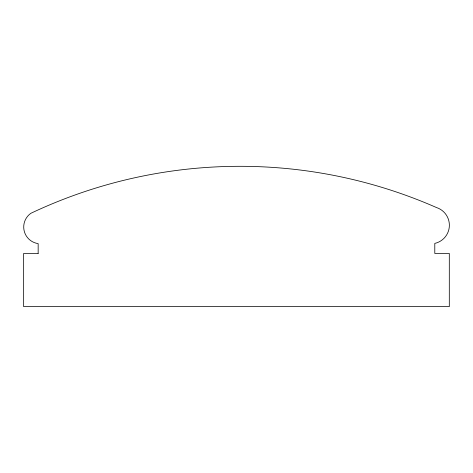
<?xml version="1.0" encoding="UTF-8"?>
<svg xmlns="http://www.w3.org/2000/svg" width="473" height="473" viewBox="0 0 473 473"><rect width="100%" height="100%" fill="white"/><g stroke="black" fill="none" stroke-linecap="round" stroke-linejoin="round"><path stroke-width="0.71" d="M38.159 253.439L23.65 253.439L23.65 306.646L449.303 306.646L449.303 253.439L434.788 253.439L434.788 243.394A18.595 18.595 0 0 0 436.455 207.529A488.84 488.84 0 0 0 30.881 213.288A16.744 16.744 0 0 0 38.159 243.607L38.159 253.439"/></g></svg>
